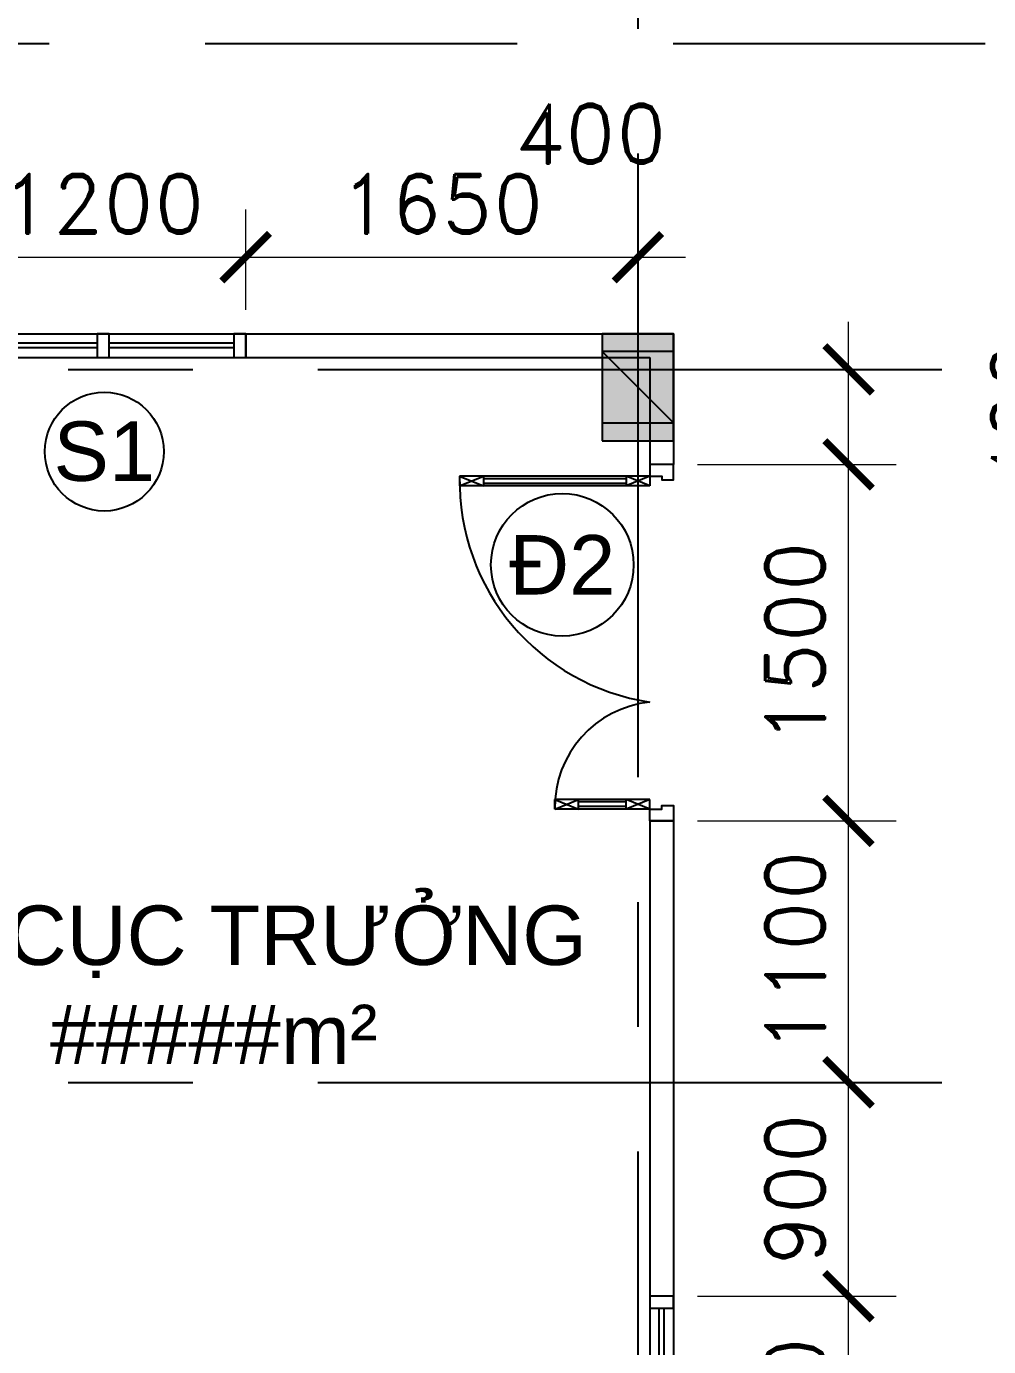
# Model space of a CAD drawing. Header units: inches. Extents: x 452443 to 881249, y 975131 to 1198310.
# Drawn here: x 636367 to 640415, y 1085325 to 1090880 of the extents above; entities that cross this region are included whole.
import ezdxf

# ---------------------------------------------------------------- set-up
doc = ezdxf.new("R2010")
doc.units = ezdxf.units.IN
doc.header["$LTSCALE"] = 3.5
doc.header["$MEASUREMENT"] = 0
doc.linetypes.add('CENTER', pattern=[2, 1.25, -0.25, 0.25, -0.25])
doc.linetypes.add('HIDDEN', pattern=[0.375, 0.25, -0.125])
for name, color, linetype in [('cot', 1, 'Continuous'), ('CUA', 4, 'Continuous'), ('DOOR-84', 84, 'Continuous'), ('hatch', 4, 'Continuous'), ('hatch vl', 4, 'Continuous'), ('HATCH47', 47, 'Continuous'), ('phong', 2, 'Continuous'), ('TEXT2', 7, 'Continuous'), ('thuocdo', 3, 'Continuous'), ('Truc', 252, 'Continuous')]:
    doc.layers.add(name, color=color, linetype=linetype)
doc.styles.add('chu 1', font='VHELVEN0.TTF')
doc.styles.add('romand', font='romand.shx')
doc.styles.add('VNI-HELVE', font='VHELVEN0.TTF')
doc.dimstyles.new('TL100', dxfattribs={"dimscale": 100, "dimtxt": 2.5, "dimasz": 2, "dimexe": 2, "dimexo": 1, "dimgap": 1, "dimtad": 1, "dimdec": 0, "dimzin": 0, "dimdsep": 46, "dimtxsty": 'romand', "dimblk": 'ARCHTICK', "dimcen": 2, "dimdle": 2, "dimclrd": 256, "dimclre": 256, "dimclrt": 7, "dimadec": 0, "dimazin": 0, "dimtfac": 0.004, "dimtdec": 0, "dimtmove": 2, "dimatfit": 3, "dimfxl": 1, "dimtolj": 1, "dimtzin": 0, "dimlwd": 20, "dimlwe": 20, "dimarcsym": 1})

# ---------------------------------------------------------------- blocks, each defined once
blk = doc.blocks.new('CS-1200')
for p, q in [((0, 100), (1200, 100)), ((575, 60), (50, 60)), ((1150, 60), (625, 60)), ((0, 0), (1200, 0)), ((575, 40), (50, 40)), ((1150, 40), (625, 40))]:
    blk.add_line(p, q)
at = {"ltscale": 5}
for points in [[(0, 0), (50, 0), (50, 100), (0, 100)], [(575, 0), (625, 0), (625, 100), (575, 100)], [(1150, 0), (1200, 0), (1200, 100), (1150, 100)]]:
    blk.add_lwpolyline(points, close=True, dxfattribs=at)
blk = doc.blocks.new('CUAD1500')
for p, q in [((1410, 100), (1410, 900)), ((1450, 900), (1410, 900)), ((1450, 900), (1410, 800)), ((1410, 900), (1450, 800)), ((1450, 100), (1450, 900)), ((1450, 800), (1410, 800)), ((1420, 200), (1420, 800)), ((1440, 200), (1440, 800)), ((50, 500), (90, 400)), ((90, 500), (50, 400)), ((50, 100), (50, 500)), ((50, 500), (90, 500)), ((90, 100), (90, 500)), ((50, 400), (90, 400)), ((60, 200), (60, 400)), ((80, 200), (80, 400)), ((50, 200), (90, 200)), ((50, 100), (90, 200)), ((90, 100), (50, 200)), ((1450, 200), (1410, 200)), ((1450, 100), (1410, 200)), ((1410, 100), (1450, 200)), ((50, 100), (90, 100)), ((1450, 100), (1410, 100))]:
    blk.add_line(p, q)
for points in [[(0, 100), (50, 100), (50, 50), (65, 50), (65, 0), (0, 0)], [(1500, 100), (1450, 100), (1450, 50), (1435, 50), (1435, 0), (1500, 0)]]:
    blk.add_lwpolyline(points, close=True)
at = {"layer": 'hatch'}
for centre, radius, start, end in [((1429.6, -39.8), 940, 88.7553, 171.4465), ((57, 54.7), 445.3, 5.8369, 90.896)]:
    blk.add_arc(centre, radius, start, end, dxfattribs=at)
blk = doc.blocks.new('_ArchTick')
at = {"color": 0, "linetype": 'ByBlock', "const_width": 0.15}
blk.add_lwpolyline([(-0.5, -0.5), (0.5, 0.5)], dxfattribs=at)
blk = doc.blocks.new('*D2163')
at = {"layer": 'DEFPOINTS', "color": 0}
for p in [(637289.8, 1089908.6), (636089.8, 1089586.5), (637289.8, 1089586.5)]:
    blk.add_point(p, dxfattribs=at)
at = {"layer": 'thuocdo', "lineweight": 20}
for p, q in [((636089.8, 1089686.5), (636089.8, 1090108.6)), ((637289.8, 1089686.5), (637289.8, 1090108.6)), ((635889.8, 1089908.6), (637489.8, 1089908.6))]:
    blk.add_line(p, q, dxfattribs=at)
at = {"layer": 'thuocdo', "lineweight": 20, "xscale": 200, "yscale": 200, "zscale": 200, "rotation": 180}
blk.add_blockref('_ArchTick', (636089.8, 1089908.6), dxfattribs=at)
at = {"layer": 'thuocdo', "lineweight": 20, "xscale": 200, "yscale": 200, "zscale": 200}
blk.add_blockref('_ArchTick', (637289.8, 1089908.6), dxfattribs=at)
at = {"layer": 'thuocdo', "color": 7, "insert": (636689.8, 1090133.6), "char_height": 250, "attachment_point": 5, "style": 'romand'}
blk.add_mtext('\\A1;1200', dxfattribs=at)
blk = doc.blocks.new('*D2164')
at = {"layer": 'DEFPOINTS', "color": 0}
for p in [(638939.8, 1089908.6), (638939.8, 1089693.9), (637289.8, 1089586.5)]:
    blk.add_point(p, dxfattribs=at)
at = {"layer": 'thuocdo', "lineweight": 20}
for p, q in [((637289.8, 1089686.5), (637289.8, 1090108.6)), ((638939.8, 1089793.9), (638939.8, 1090108.6)), ((637089.8, 1089908.6), (639139.8, 1089908.6))]:
    blk.add_line(p, q, dxfattribs=at)
at = {"layer": 'thuocdo', "lineweight": 20, "xscale": 200, "yscale": 200, "zscale": 200, "rotation": 180}
blk.add_blockref('_ArchTick', (637289.8, 1089908.6), dxfattribs=at)
at = {"layer": 'thuocdo', "lineweight": 20, "xscale": 200, "yscale": 200, "zscale": 200}
blk.add_blockref('_ArchTick', (638939.8, 1089908.6), dxfattribs=at)
at = {"layer": 'thuocdo', "color": 7, "insert": (638114.8, 1090133.6), "char_height": 250, "attachment_point": 5, "style": 'romand'}
blk.add_mtext('\\A1;1650', dxfattribs=at)
blk = doc.blocks.new('*D2165')
at = {"layer": 'DEFPOINTS', "color": 0}
for p in [(639089.8, 1085536.5), (639825.6, 1085536.5), (639089.8, 1084336.5)]:
    blk.add_point(p, dxfattribs=at)
at = {"layer": 'thuocdo', "lineweight": 20}
for p, q in [((639825.6, 1084136.5), (639825.6, 1085736.5)), ((639189.8, 1085536.5), (640025.6, 1085536.5)), ((639189.8, 1084336.5), (640025.6, 1084336.5))]:
    blk.add_line(p, q, dxfattribs=at)
at = {"layer": 'thuocdo', "lineweight": 20, "xscale": 200, "yscale": 200, "zscale": 200}
for p, rotation in [((639825.6, 1085536.5), 90), ((639825.6, 1084336.5), 270)]:
    blk.add_blockref('_ArchTick', p, dxfattribs=dict(at, rotation=rotation))
at = {"layer": 'thuocdo', "color": 7, "insert": (639600.6, 1084936.5), "char_height": 250, "attachment_point": 5, "rotation": 90, "style": 'romand'}
blk.add_mtext('\\A1;1200', dxfattribs=at)
blk = doc.blocks.new('*D2166')
at = {"layer": 'DEFPOINTS', "color": 0}
for p in [(639089.8, 1089036.5), (639825.6, 1089036.5), (639089.8, 1087536.5)]:
    blk.add_point(p, dxfattribs=at)
at = {"layer": 'thuocdo', "lineweight": 20}
for p, q in [((639825.6, 1087336.5), (639825.6, 1089236.5)), ((639189.8, 1089036.5), (640025.6, 1089036.5)), ((639189.8, 1087536.5), (640025.6, 1087536.5))]:
    blk.add_line(p, q, dxfattribs=at)
at = {"layer": 'thuocdo', "lineweight": 20, "xscale": 200, "yscale": 200, "zscale": 200}
for p, rotation in [((639825.6, 1089036.5), 90), ((639825.6, 1087536.5), 270)]:
    blk.add_blockref('_ArchTick', p, dxfattribs=dict(at, rotation=rotation))
at = {"layer": 'thuocdo', "color": 7, "insert": (639600.6, 1088286.5), "char_height": 250, "attachment_point": 5, "rotation": 90, "style": 'romand'}
blk.add_mtext('\\A1;1500', dxfattribs=at)
blk = doc.blocks.new('*D2167')
at = {"layer": 'DEFPOINTS', "color": 0}
for p in [(639089.8, 1089436.5), (639825.6, 1089436.5), (639089.8, 1089036.5)]:
    blk.add_point(p, dxfattribs=at)
at = {"layer": 'thuocdo', "lineweight": 20}
for p, q in [((639825.6, 1088836.5), (639825.6, 1089636.5)), ((639189.8, 1089436.5), (640025.6, 1089436.5)), ((639189.8, 1089036.5), (640025.6, 1089036.5))]:
    blk.add_line(p, q, dxfattribs=at)
at = {"layer": 'thuocdo', "lineweight": 20, "xscale": 200, "yscale": 200, "zscale": 200}
for p, rotation in [((639825.6, 1089436.5), 90), ((639825.6, 1089036.5), 270)]:
    blk.add_blockref('_ArchTick', p, dxfattribs=dict(at, rotation=rotation))
at = {"layer": 'thuocdo', "color": 7, "insert": (640550.6, 1089236.5), "char_height": 250, "attachment_point": 5, "rotation": 90, "style": 'romand'}
blk.add_mtext('\\A1;400', dxfattribs=at)
blk = doc.blocks.new('*D2182')
at = {"layer": 'DEFPOINTS', "color": 0}
for p in [(638539.8, 1091786.5), (638939.8, 1091694.6), (638939.8, 1091153.4)]:
    blk.add_point(p, dxfattribs=at)
at = {"layer": 'thuocdo', "lineweight": 20}
for p, q in [((638539.8, 1091686.5), (638539.8, 1090953.4)), ((638939.8, 1091594.6), (638939.8, 1090953.4)), ((638339.8, 1091153.4), (639139.8, 1091153.4))]:
    blk.add_line(p, q, dxfattribs=at)
at = {"layer": 'thuocdo', "lineweight": 20, "xscale": 200, "yscale": 200, "zscale": 200, "rotation": 180}
blk.add_blockref('_ArchTick', (638539.8, 1091153.4), dxfattribs=at)
at = {"layer": 'thuocdo', "lineweight": 20, "xscale": 200, "yscale": 200, "zscale": 200}
blk.add_blockref('_ArchTick', (638939.8, 1091153.4), dxfattribs=at)
at = {"layer": 'thuocdo', "color": 7, "insert": (638739.8, 1090428.4), "char_height": 250, "attachment_point": 5, "style": 'romand'}
blk.add_mtext('\\A1;400', dxfattribs=at)
blk = doc.blocks.new('*D2483')
at = {"layer": 'DEFPOINTS', "color": 0}
for p in [(639455.4, 1087536.5), (639825.6, 1087536.5), (639289.8, 1086436.5)]:
    blk.add_point(p, dxfattribs=at)
at = {"layer": 'thuocdo', "linetype": 'Continuous', "lineweight": 20}
for p, q in [((639825.6, 1086236.5), (639825.6, 1087736.5)), ((639555.4, 1087536.5), (640025.6, 1087536.5)), ((639389.8, 1086436.5), (640025.6, 1086436.5))]:
    blk.add_line(p, q, dxfattribs=at)
at = {"layer": 'thuocdo', "lineweight": 20, "xscale": 200, "yscale": 200, "zscale": 200}
for p, rotation in [((639825.6, 1087536.5), 90), ((639825.6, 1086436.5), 270)]:
    blk.add_blockref('_ArchTick', p, dxfattribs=dict(at, rotation=rotation))
at = {"layer": 'thuocdo', "color": 7, "insert": (639600.6, 1086986.5), "char_height": 250, "attachment_point": 5, "rotation": 90, "style": 'romand'}
blk.add_mtext('\\A1;1100', dxfattribs=at)
blk = doc.blocks.new('*D2484')
at = {"layer": 'DEFPOINTS', "color": 0}
for p in [(639389.5, 1086436.5), (639825.6, 1086436.5), (639477.3, 1085536.5)]:
    blk.add_point(p, dxfattribs=at)
at = {"layer": 'thuocdo', "linetype": 'Continuous', "lineweight": 20}
for p, q in [((639825.6, 1085336.5), (639825.6, 1086636.5)), ((639489.5, 1086436.5), (640025.6, 1086436.5)), ((639577.3, 1085536.5), (640025.6, 1085536.5))]:
    blk.add_line(p, q, dxfattribs=at)
at = {"layer": 'thuocdo', "lineweight": 20, "xscale": 200, "yscale": 200, "zscale": 200}
for p, rotation in [((639825.6, 1086436.5), 90), ((639825.6, 1085536.5), 270)]:
    blk.add_blockref('_ArchTick', p, dxfattribs=dict(at, rotation=rotation))
at = {"layer": 'thuocdo', "color": 7, "insert": (639600.6, 1085986.5), "char_height": 250, "attachment_point": 5, "rotation": 90, "style": 'romand'}
blk.add_mtext('\\A1;900', dxfattribs=at)

msp = doc.modelspace()

# ---------------------------------------------------------------- hatches: boundary and pattern name
at = {"layer": 'cot'}
msp.add_hatch(color=256, dxfattribs=at).paths.add_polyline_path([(638789.8, 1089136.5), (639089.8, 1089136.5), (639089.8, 1089586.5), (638789.8, 1089586.5)])
h = msp.add_hatch(color=256, dxfattribs=at)
h.dxf.hatch_style = 1
h.paths.add_polyline_path([(639089.8, 1089211.5), (639089.8, 1089511.5), (638789.8, 1089511.5), (638789.8, 1089211.5)])
h = msp.add_hatch(color=256, dxfattribs=at)
h.dxf.hatch_style = 1
h.paths.add_polyline_path([(639089.8, 1089211.5), (639089.8, 1089511.5), (638789.8, 1089511.5), (638789.8, 1089211.5)])

# ---------------------------------------------------------------- linework, layer by layer
for points in [[(638789.8, 1089136.5), (639089.8, 1089136.5), (639089.8, 1089586.5), (638789.8, 1089586.5)], [(638789.8, 1089211.5), (639089.8, 1089211.5), (639089.8, 1089511.5), (638789.8, 1089511.5)], [(638789.8, 1089211.5), (639089.8, 1089211.5), (639089.8, 1089511.5), (638789.8, 1089511.5)]]:
    msp.add_lwpolyline(points, close=True, dxfattribs=at)
msp.add_lwpolyline([(638789.8, 1089511.5), (639089.8, 1089211.5)], dxfattribs=at)
msp.add_lwpolyline([(638789.8, 1089511.5), (639089.8, 1089211.5)], dxfattribs=at)
at = {"layer": 'hatch vl'}
for centre, radius in [((636694.9, 1089090.6), 250), ((638621.6, 1088614.2), 300)]:
    msp.add_circle(centre, radius, dxfattribs=at)
at = {"layer": 'HATCH47', "linetype": 'HIDDEN', "ltscale": 1500}
msp.add_lwpolyline([(658119.1, 1090806), (624924.8, 1090806)], dxfattribs=at)
at = {"layer": 'phong'}
for p, q in [((637289.8, 1089586.5), (639089.8, 1089586.5)), ((639089.8, 1089586.5), (639089.8, 1089036.5)), ((637289.8, 1089486.5), (638989.8, 1089486.5)), ((638989.8, 1089486.5), (638989.8, 1089036.5)), ((639089.8, 1089036.5), (638989.8, 1089036.5)), ((638989.8, 1087536.5), (638989.8, 1085536.5)), ((638989.8, 1087536.5), (639089.8, 1087536.5)), ((639089.8, 1087536.5), (639089.8, 1085536.5))]:
    msp.add_line(p, q, dxfattribs=at)
for points in [[(637289.8, 1089586.5), (637289.8, 1089486.5)], [(639089.8, 1085536.5), (638989.8, 1085536.5)]]:
    msp.add_lwpolyline(points, dxfattribs=at)
at = {"layer": 'Truc', "linetype": 'CENTER', "ltscale": 600}
for points in [[(638939.8, 1098745.1), (638939.8, 1073605)], [(624992.9, 1089436.5), (657529.9, 1089436.5)], [(624992.9, 1086436.5), (657529.9, 1086436.5)]]:
    msp.add_lwpolyline(points, dxfattribs=at)

# ---------------------------------------------------------------- block references
at = {"layer": 'CUA'}
msp.add_blockref('CS-1200', (636089.8, 1089486.5), dxfattribs=at)
at = {"layer": 'CUA', "rotation": 270}
msp.add_blockref('CS-1200', (638989.8, 1085536.5), dxfattribs=at)
at = {"layer": 'DOOR-84', "rotation": 90}
msp.add_blockref('CUAD1500', (639089.8, 1087536.5), dxfattribs=at)

# ---------------------------------------------------------------- texts
at = {"char_height": 250, "width": 407.041, "attachment_point": 5, "style": 'chu 1'}
for s, insert in [('S1', (636694.9, 1089090.6)), ('Ñ2', (638621.6, 1088614.2))]:
    msp.add_mtext(s, dxfattribs=dict(at, insert=insert))
at = {"layer": 'TEXT2', "insert": (637155.5, 1087180.4), "char_height": 250, "attachment_point": 2, "style": 'VNI-HELVE'}
msp.add_mtext_dynamic_manual_height_columns('{\\C7;CHI CUÏC TRÖÔÛNG\\P#####m²}', width=4203.104, gutter_width=1000, heights=[0], dxfattribs=at)

# ---------------------------------------------------------------- dimensions: what is measured, and where the dimension line sits
at = {"layer": 'thuocdo'}
for base, p1, p2, picture, middle in [((638939.8, 1091153.4), (638539.8, 1091786.5), (638939.8, 1091694.6), '*D2182', (638739.8, 1090428.4)), ((637289.8, 1089908.6), (636089.8, 1089586.5), (637289.8, 1089586.5), '*D2163', (636689.8, 1090133.6)), ((638939.8, 1089908.6), (637289.8, 1089586.5), (638939.8, 1089693.9), '*D2164', (638114.8, 1090133.6))]:
    dim = msp.add_linear_dim(base=base, p1=p1, p2=p2, dimstyle='TL100', override={"dimfxl": 10, "dimarcsym": 1}, dxfattribs=at)
    dim.commit()
    dim.dimension.update_dxf_attribs({"geometry": picture, "text_midpoint": middle})
for base, p1, p2, picture, middle in [((639825.6, 1089436.5), (639089.8, 1089036.5), (639089.8, 1089436.5), '*D2167', (640550.6, 1089236.5)), ((639825.6, 1089036.5), (639089.8, 1087536.5), (639089.8, 1089036.5), '*D2166', (639600.6, 1088286.5)), ((639825.6, 1085536.5), (639089.8, 1084336.5), (639089.8, 1085536.5), '*D2165', (639600.6, 1084936.5))]:
    dim = msp.add_linear_dim(base=base, p1=p1, p2=p2, angle=90, dimstyle='TL100', override={"dimfxl": 10, "dimarcsym": 1}, dxfattribs=at)
    dim.commit()
    dim.dimension.update_dxf_attribs({"geometry": picture, "text_midpoint": middle})
for base, p1, p2, picture, middle in [((639825.6, 1087536.5), (639289.8, 1086436.5), (639455.4, 1087536.5), '*D2483', (639600.6, 1086986.5)), ((639825.6, 1086436.5), (639477.3, 1085536.5), (639389.5, 1086436.5), '*D2484', (639600.6, 1085986.5))]:
    dim = msp.add_linear_dim(base=base, p1=p1, p2=p2, angle=90, dimstyle='TL100', dxfattribs=at)
    dim.commit()
    dim.dimension.update_dxf_attribs({"geometry": picture, "text_midpoint": middle})

doc.saveas('drawing.dxf')
